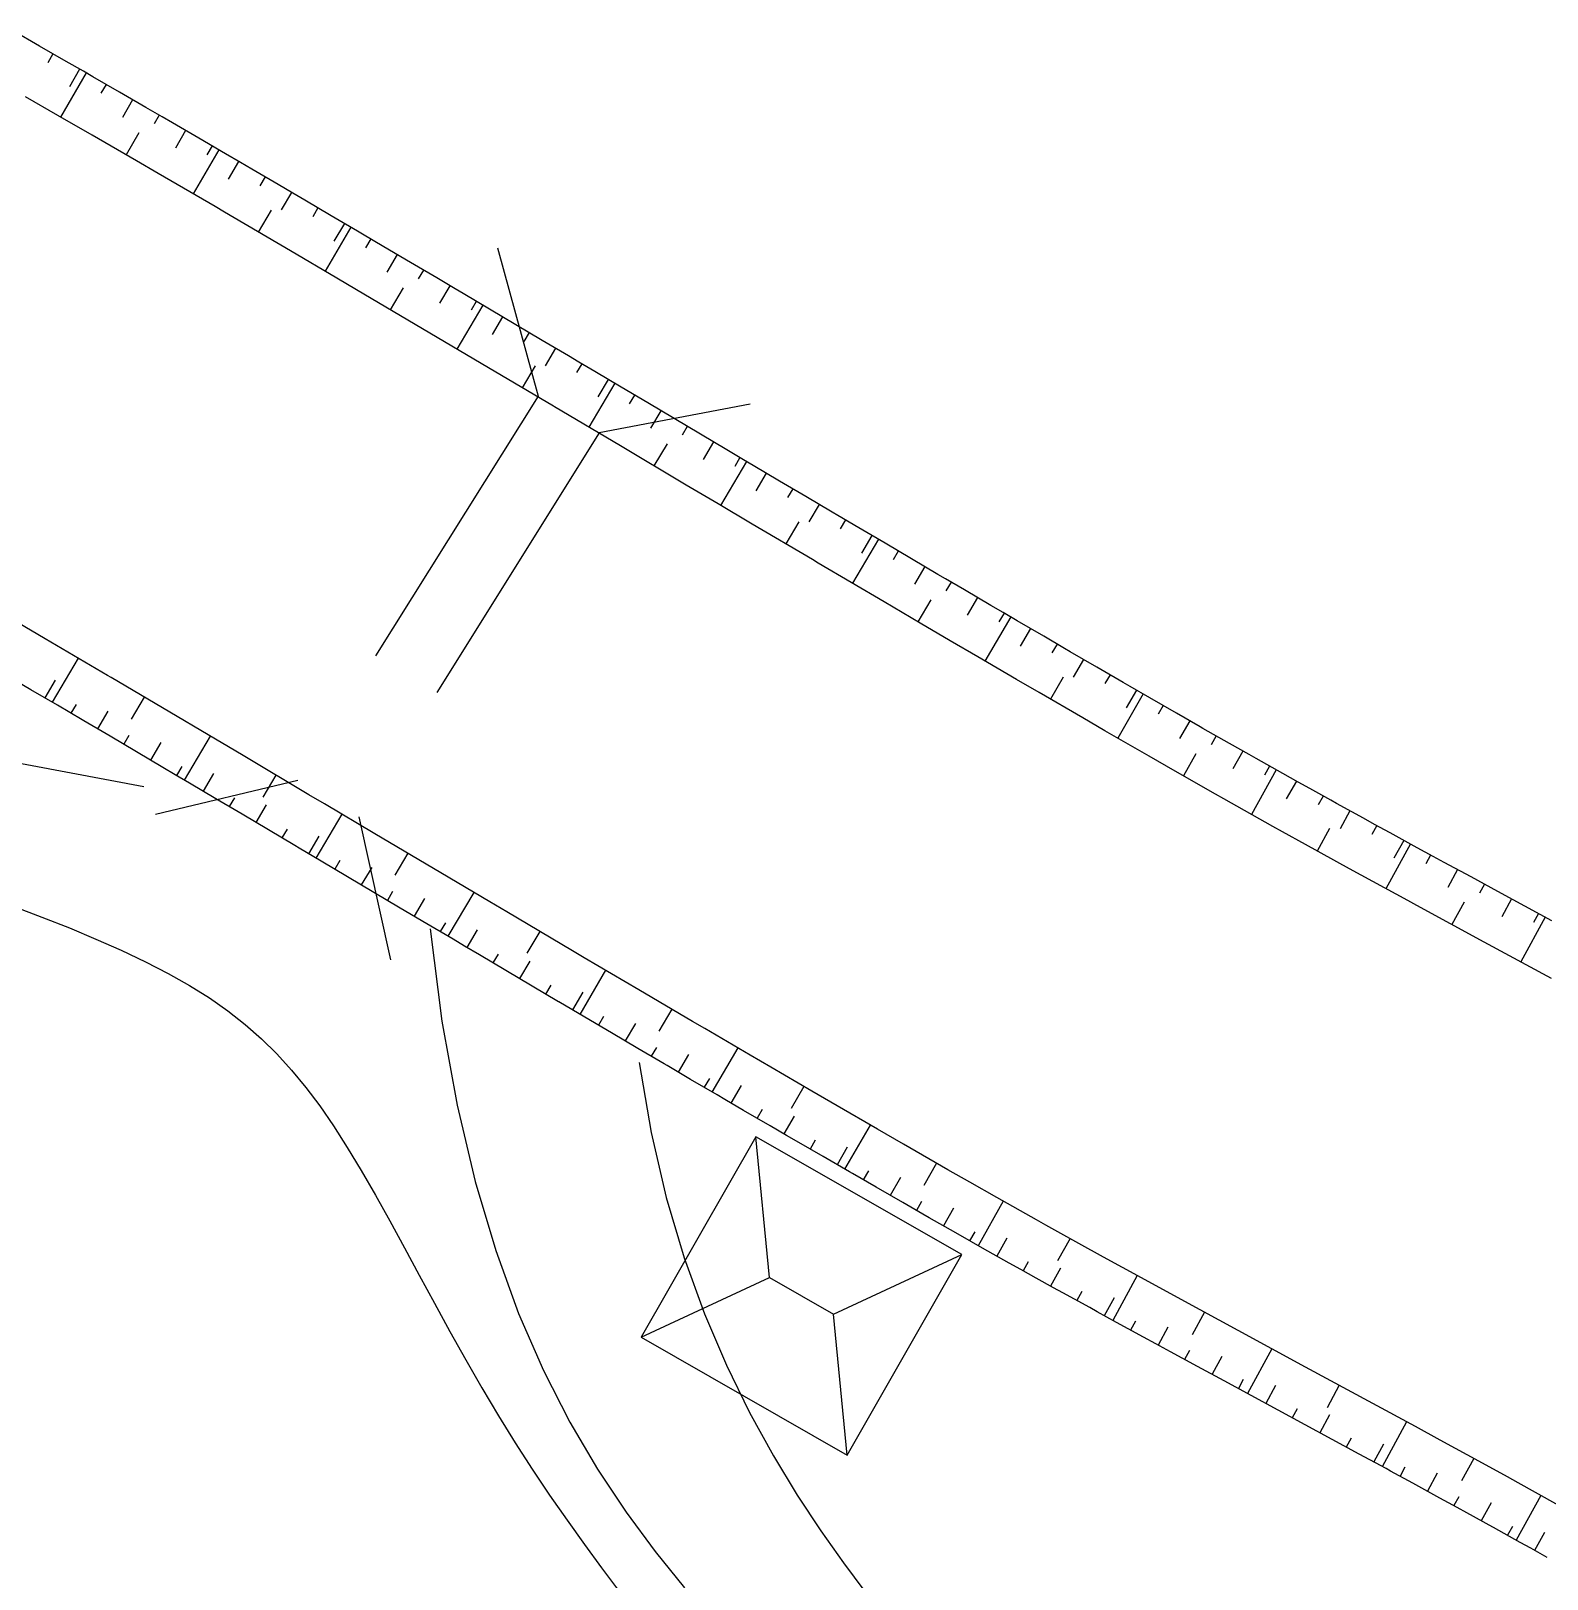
# Model space of a CAD drawing. Header units: millimetres. Extents: x 501029 to 503193, y 1805862 to 1807132.
# Drawn here: x 502051.44 to 502081.12, y 1806576.12 to 1806606.43 of the extents above; entities that cross this region are included whole.
import ezdxf

# ---------------------------------------------------------------- set-up
doc = ezdxf.new("R2010")
doc.units = ezdxf.units.MM
doc.header["$LTSCALE"] = 12
doc.header["$MEASUREMENT"] = 0
doc.linetypes.add('DASHED', pattern=[0.75, 0.5, -0.25])
for name, color, linetype in [('3', 7, 'CONTINUOUS'), ('DM0', 7, 'CONTINUOUS'), ('DM1', 4, 'CONTINUOUS'), ('KHUNG', 7, 'CONTINUOUS')]:
    doc.layers.add(name, color=color, linetype=linetype)

msp = doc.modelspace()

# ---------------------------------------------------------------- linework, layer by layer
at = {"layer": '3', "linetype": 'Continuous'}
for p, q in [((502051.6149999998, 1806606.134, 4.443), (502051.0949999998, 1806606.433, 4.45)), ((502052.136, 1806605.836, 4.435999999999999), (502051.6149999998, 1806606.134, 4.443)), ((502051.8749999998, 1806605.985, 4.44), (502051.7759999998, 1806605.812, 4.44)), ((502052.396, 1806605.687, 4.432999999999999), (502052.1969999999, 1806605.34, 4.432999999999999)), ((502052.5259999999, 1806605.614, 4.368999999999999), (502052.0249999999, 1806604.748, 4.368999999999999)), ((502053.1749999999, 1806605.236, 4.424), (502052.656, 1806605.537, 4.429999999999999)), ((502052.9149999997, 1806605.386, 4.427), (502052.815, 1806605.213, 4.427)), ((502053.6939999999, 1806604.936, 4.418), (502053.1749999999, 1806605.236, 4.424)), ((502053.4339999999, 1806605.086, 4.421), (502053.2339999999, 1806604.74, 4.421)), ((502053.9539999999, 1806604.785, 4.413999999999999), (502053.8539999998, 1806604.612, 4.413999999999999)), ((502053.5569999998, 1806604.439, 4.354), (502053.3059999999, 1806604.007, 4.354)), ((502054.7309999999, 1806604.332, 4.405999999999999), (502054.2129999998, 1806604.634, 4.411999999999999)), ((502054.4719999999, 1806604.483, 4.408999999999999), (502054.2709999999, 1806604.138, 4.408999999999999)), ((502055.1209999998, 1806604.108, 4.339999999999999), (502054.6169999999, 1806603.244, 4.339999999999999)), ((502055.2499999998, 1806604.03, 4.4), (502054.7309999999, 1806604.332, 4.405999999999999)), ((502054.9909999999, 1806604.181, 4.403), (502054.8899999999, 1806604.008, 4.403)), ((502055.5089999998, 1806603.879, 4.397999999999999), (502055.3069999998, 1806603.534, 4.397999999999999)), ((502056.285, 1806603.424, 4.389999999999999), (502055.7679999999, 1806603.728, 4.395)), ((502056.0269999998, 1806603.576, 4.392), (502055.9259999997, 1806603.403, 4.392)), ((502056.5439999998, 1806603.273, 4.387), (502056.342, 1806602.928, 4.387)), ((502056.1479999998, 1806602.927, 4.326999999999999), (502055.8949999998, 1806602.496, 4.326999999999999)), ((502057.3199999998, 1806602.816, 4.379999999999999), (502056.8029999998, 1806603.121, 4.384999999999999)), ((502057.0619999999, 1806602.969, 4.381999999999999), (502056.9599999999, 1806602.796, 4.381999999999999)), ((502057.7079999998, 1806602.59, 4.314), (502057.2019999998, 1806601.728, 4.314)), ((502057.8369999999, 1806602.512, 4.375), (502057.3199999998, 1806602.816, 4.379999999999999)), ((502057.5789999999, 1806602.664, 4.376999999999999), (502057.3759999999, 1806602.32, 4.376999999999999)), ((502058.096, 1806602.36, 4.373), (502057.994, 1806602.188, 4.373)), ((502058.8709999998, 1806601.902, 4.365999999999999), (502058.3539999998, 1806602.207, 4.37)), ((502058.6119999997, 1806602.055, 4.368), (502058.4089999998, 1806601.71, 4.368)), ((502059.3869999999, 1806601.597, 4.360999999999999), (502058.8709999998, 1806601.902, 4.365999999999999)), ((502059.129, 1806601.75, 4.363999999999999), (502059.0269999998, 1806601.578, 4.363999999999999)), ((502058.7329999997, 1806601.405, 4.302999999999999), (502058.4789999998, 1806600.975, 4.302999999999999)), ((502059.646, 1806601.445, 4.358999999999999), (502059.4419999998, 1806601.1, 4.358999999999999)), ((502059.1109999998, 1806600.600999999, 4.296999999999999), (502057.8199999999, 1806601.364, 4.309)), ((502060.42, 1806600.986, 4.352999999999999), (502059.9039999999, 1806601.292, 4.357)), ((502060.1619999998, 1806601.139, 4.355), (502060.0599999998, 1806600.967, 4.355)), ((502060.2909999997, 1806601.064, 4.291999999999999), (502059.7819999998, 1806600.204, 4.291999999999999)), ((502060.9359999998, 1806600.68, 4.349), (502060.42, 1806600.986, 4.352999999999999)), ((502060.6779999998, 1806600.833, 4.350999999999999), (502060.4739999999, 1806600.489, 4.350999999999999)), ((502061.4519999998, 1806600.374, 4.344999999999999), (502060.9359999998, 1806600.68, 4.349)), ((502061.1939999999, 1806600.527, 4.347), (502061.092, 1806600.355, 4.347)), ((502061.9679999999, 1806600.069, 4.341), (502061.4519999998, 1806600.374, 4.344999999999999)), ((502061.7099999999, 1806600.221, 4.342999999999999), (502061.5069999998, 1806599.877, 4.342999999999999)), ((502061.3139999998, 1806599.877, 4.282), (502061.0599999998, 1806599.447, 4.282)), ((502062.227, 1806599.916, 4.339), (502062.1249999997, 1806599.744, 4.339)), ((502063.0009999999, 1806599.457, 4.334), (502062.4849999999, 1806599.763, 4.336999999999999)), ((502062.7429999998, 1806599.61, 4.334999999999999), (502062.5389999999, 1806599.266, 4.334999999999999)), ((502062.8719999997, 1806599.535, 4.272999999999999), (502062.3619999998, 1806598.675, 4.272999999999999)), ((502063.5169999998, 1806599.151, 4.33), (502063.0009999999, 1806599.457, 4.334)), ((502063.2589999999, 1806599.304, 4.331999999999999), (502063.1569999999, 1806599.132, 4.331999999999999)), ((502062.9819999999, 1806598.306999999, 4.267999999999999), (502061.6919999998, 1806599.072, 4.277)), ((502064.0329999999, 1806598.843999999, 4.326), (502063.5169999998, 1806599.151, 4.33)), ((502063.7749999999, 1806598.998, 4.328), (502063.5709999997, 1806598.653, 4.328)), ((502064.5489999999, 1806598.538, 4.323), (502064.0329999999, 1806598.843999999, 4.326)), ((502064.2909999997, 1806598.691, 4.325), (502064.1889999998, 1806598.519, 4.325)), ((502063.8949999998, 1806598.347, 4.264), (502063.6399999999, 1806597.917, 4.264)), ((502065.065, 1806598.232, 4.318999999999999), (502064.5489999999, 1806598.538, 4.323)), ((502064.8069999998, 1806598.385, 4.320999999999999), (502064.6029999999, 1806598.040999999, 4.320999999999999)), ((502064.2729999998, 1806597.542, 4.259), (502062.9819999999, 1806598.306999999, 4.267999999999999)), ((502065.3229999998, 1806598.079, 4.318), (502065.2209999999, 1806597.907, 4.318)), ((502065.4529999998, 1806598.005, 4.254999999999999), (502064.9439999999, 1806597.144, 4.254999999999999)), ((502066.0979999998, 1806597.621, 4.312999999999999), (502065.5809999998, 1806597.927, 4.315999999999999)), ((502065.8389999999, 1806597.774, 4.314), (502065.636, 1806597.43, 4.314)), ((502066.6139999999, 1806597.316, 4.309), (502066.0979999998, 1806597.621, 4.312999999999999)), ((502066.3559999999, 1806597.468, 4.310999999999999), (502066.254, 1806597.295999999, 4.310999999999999)), ((502067.13, 1806597.01, 4.306), (502066.6139999999, 1806597.316, 4.309)), ((502066.8719999997, 1806597.163, 4.307999999999999), (502066.6689999998, 1806596.819, 4.307999999999999)), ((502067.3889999997, 1806596.858, 4.304), (502067.2869999998, 1806596.685, 4.304)), ((502066.4759999998, 1806596.819, 4.246999999999999), (502066.2219999998, 1806596.387999999, 4.246999999999999)), ((502068.1639999999, 1806596.401, 4.299999999999999), (502067.6469999999, 1806596.706, 4.302999999999999)), ((502067.9059999999, 1806596.553, 4.301), (502067.7029999998, 1806596.209, 4.301)), ((502068.0359999999, 1806596.478999999, 4.238), (502067.5279999999, 1806595.618, 4.238)), ((502068.6809999999, 1806596.097, 4.296), (502068.1639999999, 1806596.401, 4.299999999999999)), ((502068.423, 1806596.249, 4.298), (502068.3209999997, 1806596.077, 4.298)), ((502068.1469999999, 1806595.253, 4.235), (502066.8549999998, 1806596.014, 4.243)), ((502069.1979999998, 1806595.792, 4.293), (502068.6809999999, 1806596.097, 4.296)), ((502068.94, 1806595.944, 4.294999999999999), (502068.7369999997, 1806595.6, 4.294999999999999)), ((502069.4569999999, 1806595.64, 4.291999999999999), (502069.3559999999, 1806595.468, 4.291999999999999)), ((502070.2329999998, 1806595.185, 4.286999999999999), (502069.7159999998, 1806595.489, 4.29)), ((502069.9749999998, 1806595.337, 4.288999999999999), (502069.7719999999, 1806594.992, 4.288999999999999)), ((502069.0609999998, 1806595.295, 4.230999999999999), (502068.8069999998, 1806594.865, 4.230999999999999)), ((502070.4919999999, 1806595.034, 4.285), (502070.3919999998, 1806594.860999999, 4.285)), ((502070.6229999999, 1806594.96, 4.222999999999999), (502070.119, 1806594.096, 4.222999999999999)), ((502071.2699999998, 1806594.58, 4.280999999999999), (502070.751, 1806594.881999999, 4.283999999999999)), ((502071.0109999999, 1806594.731, 4.282), (502070.8089999999, 1806594.386, 4.282)), ((502071.5289999999, 1806594.429, 4.278999999999999), (502071.4279999999, 1806594.256, 4.278999999999999)), ((502052.3669999999, 1806594.151, 3.761), (502051.8599999999, 1806593.289, 3.761)), ((502072.3069999998, 1806593.977, 4.275), (502071.7879999999, 1806594.278, 4.278)), ((502072.048, 1806594.128, 4.275999999999999), (502071.8469999998, 1806593.782, 4.275999999999999)), ((502072.8259999999, 1806593.676, 4.270999999999999), (502072.3069999998, 1806593.977, 4.275)), ((502072.5669999998, 1806593.827, 4.272999999999999), (502072.4659999999, 1806593.654, 4.272999999999999)), ((502051.9619999998, 1806593.231, 3.697), (502051.4449999999, 1806593.535, 3.701)), ((502051.9179999999, 1806593.722, 3.699), (502051.7149999998, 1806593.377, 3.699)), ((502054.305, 1806593.008, 3.744), (502053.0139999998, 1806593.771, 3.754999999999999)), ((502071.6509999998, 1806593.782, 4.214999999999999), (502071.3999999999, 1806593.35, 4.214999999999999)), ((502073.0859999999, 1806593.526, 4.27), (502072.886, 1806593.179, 4.27)), ((502052.3279999998, 1806593.248, 3.693999999999999), (502052.2259999999, 1806593.076, 3.693999999999999)), ((502053.6599999999, 1806593.389, 3.749), (502053.4049999998, 1806592.958999999, 3.749)), ((502073.2169999999, 1806593.452999999, 4.206999999999999), (502072.717, 1806592.587, 4.206999999999999)), ((502073.8659999999, 1806593.077, 4.264999999999999), (502073.3459999999, 1806593.376, 4.267999999999999)), ((502073.6059999999, 1806593.226, 4.267), (502073.5059999998, 1806593.053, 4.267)), ((502052.9959999998, 1806592.622, 3.687), (502052.4789999998, 1806592.927, 3.692)), ((502052.9519999998, 1806593.113, 3.689), (502052.7479999999, 1806592.768, 3.689)), ((502074.126, 1806592.927, 4.262999999999999), (502073.9259999998, 1806592.58, 4.262999999999999)), ((502053.5129999998, 1806592.317, 3.683), (502052.9959999998, 1806592.622, 3.687)), ((502053.3609999998, 1806592.639, 3.685), (502053.2599999998, 1806592.466, 3.685)), ((502054.9509999999, 1806592.626, 3.737999999999999), (502054.4409999999, 1806591.766, 3.737999999999999)), ((502074.9069999999, 1806592.481, 4.258), (502074.3859999999, 1806592.777, 4.262)), ((502074.6469999998, 1806592.629, 4.259999999999999), (502074.548, 1806592.455, 4.259999999999999)), ((502054.0289999999, 1806592.012, 3.677999999999999), (502053.5129999998, 1806592.317, 3.683)), ((502053.9849999998, 1806592.503, 3.68), (502053.7819999999, 1806592.158, 3.68)), ((502074.2489999999, 1806592.282, 4.198999999999999), (502074.0019999998, 1806591.848, 4.198999999999999)), ((502075.1679999999, 1806592.332, 4.256999999999999), (502074.9699999997, 1806591.985, 4.256999999999999)), ((502054.3949999998, 1806592.028, 3.676), (502054.2929999998, 1806591.856, 3.676)), ((502056.8869999999, 1806591.479, 3.722999999999999), (502055.5959999999, 1806592.244, 3.733)), ((502075.9519999998, 1806591.891, 4.251999999999999), (502075.4289999998, 1806592.184999999, 4.254999999999999)), ((502075.6909999999, 1806592.038, 4.253), (502075.5929999999, 1806591.863, 4.253)), ((502055.0619999999, 1806591.401, 3.669999999999999), (502054.5459999999, 1806591.706, 3.673999999999999)), ((502055.0179999999, 1806591.892, 3.672), (502054.8139999998, 1806591.547, 3.672)), ((502056.241, 1806591.862, 3.728), (502055.9859999998, 1806591.432, 3.728)), ((502075.822, 1806591.966, 4.190999999999999), (502075.3329999998, 1806591.094, 4.190999999999999)), ((502076.2139999999, 1806591.744, 4.25), (502076.0179999999, 1806591.395, 4.25)), ((502055.5779999998, 1806591.094999999, 3.665999999999999), (502055.0619999999, 1806591.401, 3.669999999999999)), ((502055.4269999999, 1806591.417, 3.668), (502055.3249999999, 1806591.245, 3.668)), ((502076.7379999999, 1806591.452, 4.246999999999999), (502076.6409999999, 1806591.278, 4.246999999999999)), ((502056.0939999999, 1806590.789, 3.661999999999999), (502055.5779999998, 1806591.094999999, 3.665999999999999)), ((502056.0499999998, 1806591.28, 3.664), (502055.846, 1806590.936, 3.664)), ((502057.5319999998, 1806591.097, 3.717999999999999), (502057.0219999999, 1806590.236999999, 3.717999999999999)), ((502077.5259999998, 1806591.017, 4.241999999999999), (502077.0009999999, 1806591.307, 4.245)), ((502077.2629999998, 1806591.162, 4.243999999999999), (502077.0699999999, 1806590.812, 4.243999999999999)), ((502056.6099999999, 1806590.483, 3.657999999999999), (502056.0939999999, 1806590.789, 3.661999999999999)), ((502056.4589999998, 1806590.805, 3.66), (502056.3569999999, 1806590.633, 3.66)), ((502076.8649999998, 1806590.814, 4.182999999999999), (502076.6239999998, 1806590.376, 4.182999999999999)), ((502077.7889999998, 1806590.873, 4.240999999999999), (502077.6929999997, 1806590.697, 4.240999999999999)), ((502057.0819999999, 1806590.668, 3.656), (502056.8779999997, 1806590.324, 3.656)), ((502059.467, 1806589.949, 3.705), (502058.1769999999, 1806590.714, 3.713999999999999)), ((502078.4479999999, 1806590.515, 4.174999999999999), (502077.9679999999, 1806589.638, 4.174999999999999)), ((502078.5789999999, 1806590.441, 4.235999999999999), (502078.0519999999, 1806590.729, 4.238999999999999)), ((502078.3149999999, 1806590.585, 4.237), (502078.1239999998, 1806590.234, 4.237)), ((502057.6429999999, 1806589.871, 3.651), (502057.1269999998, 1806590.177, 3.653999999999999)), ((502057.4919999998, 1806590.193, 3.652), (502057.3899999999, 1806590.021, 3.652)), ((502058.822, 1806590.332, 3.709), (502058.5669999999, 1806589.901999999, 3.709)), ((502078.8419999999, 1806590.296999999, 4.233999999999999), (502078.7459999998, 1806590.122, 4.233999999999999)), ((502058.1589999998, 1806589.565, 3.647), (502057.6429999999, 1806589.871, 3.651)), ((502058.1149999998, 1806590.056, 3.649), (502057.9109999999, 1806589.712, 3.649)), ((502079.6329999999, 1806589.868, 4.23), (502079.1059999999, 1806590.154, 4.232999999999999)), ((502079.369, 1806590.011, 4.230999999999999), (502079.1789999997, 1806589.659, 4.230999999999999)), ((502080.1609999999, 1806589.582, 4.227), (502079.6329999999, 1806589.868, 4.23)), ((502058.6749999998, 1806589.259, 3.643), (502058.1589999998, 1806589.565, 3.647)), ((502058.5239999998, 1806589.581, 3.645), (502058.4219999998, 1806589.409, 3.645)), ((502060.1119999998, 1806589.566999999, 3.701), (502059.602, 1806588.707, 3.701)), ((502079.8969999999, 1806589.725, 4.229), (502079.8009999998, 1806589.549, 4.229)), ((502080.6879999998, 1806589.296, 4.224), (502080.1609999999, 1806589.582, 4.227)), ((502059.1909999999, 1806588.953, 3.64), (502058.6749999998, 1806589.259, 3.643)), ((502059.1469999999, 1806589.444, 3.641999999999999), (502058.9429999997, 1806589.1, 3.641999999999999)), ((502079.8889999998, 1806588.594, 4.163999999999999), (502078.5699999998, 1806589.309, 4.171)), ((502079.4979999999, 1806589.375, 4.166999999999999), (502079.2589999999, 1806588.935999999, 4.166999999999999)), ((502080.4239999999, 1806589.439, 4.225999999999999), (502080.2339999999, 1806589.088, 4.225999999999999)), ((502081.2149999999, 1806589.01, 4.221), (502080.6879999998, 1806589.296, 4.224)), ((502059.7069999999, 1806588.647, 3.636), (502059.1909999999, 1806588.953, 3.64)), ((502059.5559999999, 1806588.969, 3.637999999999999), (502059.4539999999, 1806588.797, 3.637999999999999)), ((502062.0479999999, 1806588.421, 3.688), (502060.7569999998, 1806589.185, 3.696)), ((502081.0839999998, 1806589.084, 4.16), (502080.6079999998, 1806588.205, 4.16)), ((502080.9519999998, 1806589.153, 4.222999999999999), (502080.8559999999, 1806588.978, 4.222999999999999)), ((502060.1789999997, 1806588.832, 3.633999999999999), (502059.9749999998, 1806588.488, 3.633999999999999)), ((502061.4029999999, 1806588.803, 3.692), (502061.1479999998, 1806588.373, 3.692)), ((502060.7399999998, 1806588.036, 3.629999999999999), (502060.2229999997, 1806588.341, 3.633)), ((502060.5879999997, 1806588.358, 3.631), (502060.4869999997, 1806588.185, 3.631)), ((502081.2079999998, 1806587.879, 4.157), (502079.8889999998, 1806588.594, 4.163999999999999)), ((502061.2559999999, 1806587.73, 3.625999999999999), (502060.7399999998, 1806588.036, 3.629999999999999)), ((502061.2119999999, 1806588.221, 3.628), (502061.0079999999, 1806587.877, 3.628)), ((502062.6939999999, 1806588.04, 3.684), (502062.1869999999, 1806587.178, 3.684)), ((502061.6209999999, 1806587.747, 3.625), (502061.5189999999, 1806587.575, 3.625)), ((502061.7719999999, 1806587.425, 3.623), (502061.2559999999, 1806587.73, 3.625999999999999)), ((502062.2449999999, 1806587.611, 3.620999999999999), (502062.042, 1806587.266, 3.620999999999999)), ((502062.6549999998, 1806587.137, 3.617999999999999), (502062.5529999999, 1806586.965, 3.617999999999999)), ((502063.9869999997, 1806587.279, 3.676), (502063.7329999998, 1806586.848, 3.676)), ((502062.8059999999, 1806586.816, 3.616999999999999), (502062.2889999999, 1806587.12, 3.62)), ((502063.2789999999, 1806587.002, 3.615), (502063.0759999999, 1806586.657, 3.615)), ((502063.3229999998, 1806586.512, 3.612999999999999), (502062.8059999999, 1806586.816, 3.616999999999999)), ((502063.6889999998, 1806586.528, 3.612), (502063.5869999998, 1806586.356, 3.612)), ((502065.281, 1806586.52, 3.668), (502064.7749999999, 1806585.657, 3.668)), ((502063.8399999999, 1806586.207, 3.609999999999999), (502063.3229999998, 1806586.512, 3.612999999999999)), ((502064.3129999998, 1806586.394, 3.608), (502064.1109999998, 1806586.048, 3.608)), ((502064.7239999999, 1806585.921, 3.604999999999999), (502064.6229999999, 1806585.749, 3.604999999999999)), ((502064.876, 1806585.6, 3.604), (502064.3579999997, 1806585.904, 3.607)), ((502065.3489999999, 1806585.787, 3.601999999999999), (502065.1469999999, 1806585.442, 3.601999999999999)), ((502066.5759999999, 1806585.763, 3.66), (502066.3239999998, 1806585.332, 3.66)), ((502065.7599999998, 1806585.316, 3.599), (502065.6589999997, 1806585.143, 3.599)), ((502065.9119999997, 1806584.996, 3.597999999999999), (502065.3939999998, 1806585.298, 3.600999999999999)), ((502066.3849999998, 1806585.183, 3.596), (502066.1839999998, 1806584.837, 3.596)), ((502067.873, 1806585.011, 3.652), (502067.3719999997, 1806584.145, 3.652)), ((502066.7969999998, 1806584.712, 3.592999999999999), (502066.6969999999, 1806584.539, 3.592999999999999)), ((502066.95, 1806584.393, 3.591), (502066.4309999999, 1806584.694, 3.593999999999999)), ((502067.423, 1806584.58, 3.588999999999999), (502067.2229999998, 1806584.234, 3.588999999999999)), ((502067.4689999998, 1806584.092, 3.588), (502066.95, 1806584.393, 3.591)), ((502067.8359999999, 1806584.111, 3.585999999999999), (502067.7359999998, 1806583.938, 3.585999999999999)), ((502069.173, 1806584.261, 3.644), (502068.923, 1806583.827999999, 3.644)), ((502068.5079999999, 1806583.493, 3.580999999999999), (502067.9889999999, 1806583.791999999, 3.584999999999999)), ((502068.4629999998, 1806583.981, 3.583), (502068.2629999998, 1806583.634, 3.583)), ((502068.8749999997, 1806583.512, 3.58), (502068.7759999998, 1806583.339, 3.58)), ((502070.4759999998, 1806583.519, 3.636), (502069.9869999997, 1806582.647, 3.636)), ((502069.5499999998, 1806582.897, 3.575), (502069.0289999999, 1806583.194, 3.578)), ((502069.5039999999, 1806583.383999999, 3.576), (502069.3059999999, 1806583.036, 3.576)), ((502069.9179999998, 1806582.918, 3.572999999999999), (502069.819, 1806582.744, 3.572999999999999)), ((502070.5949999998, 1806582.308, 3.568), (502070.0719999999, 1806582.601, 3.572)), ((502070.548, 1806582.793, 3.57), (502070.352, 1806582.444, 3.57)), ((502071.7849999999, 1806582.787, 3.628), (502071.5419999999, 1806582.35, 3.628)), ((502070.9639999999, 1806582.33, 3.567), (502070.8669999999, 1806582.155, 3.567)), ((502071.5959999999, 1806582.208, 3.563), (502071.4009999998, 1806581.858, 3.563)), ((502073.099, 1806582.063, 3.62), (502072.619, 1806581.185, 3.62)), ((502072.1699999999, 1806581.435, 3.558), (502071.6439999999, 1806581.724, 3.562)), ((502072.0139999998, 1806581.749, 3.56), (502071.9169999999, 1806581.574, 3.56)), ((502072.6469999999, 1806581.629, 3.556999999999999), (502072.4549999998, 1806581.278, 3.556999999999999)), ((502073.2219999999, 1806580.858, 3.552), (502072.6959999998, 1806581.146, 3.555)), ((502073.0659999999, 1806581.172, 3.554), (502072.9699999997, 1806580.996, 3.554)), ((502074.4159999997, 1806581.345, 3.612), (502074.1779999998, 1806580.905, 3.612)), ((502073.7, 1806581.053, 3.55), (502073.5089999998, 1806580.702, 3.55)), ((502076.3939999999, 1806580.272999999, 3.600999999999999), (502075.075, 1806580.987, 3.608999999999999)), ((502074.2769999998, 1806580.285, 3.546), (502073.7489999998, 1806580.571, 3.548999999999999)), ((502074.1199999999, 1806580.598, 3.548), (502074.0249999999, 1806580.422, 3.548)), ((502074.7549999999, 1806580.481, 3.544999999999999), (502074.5639999998, 1806580.13, 3.544999999999999)), ((502075.7349999999, 1806580.63, 3.604999999999999), (502075.2579999999, 1806579.751, 3.604999999999999)), ((502074.8039999998, 1806579.999, 3.543), (502074.2769999998, 1806580.285, 3.546)), ((502077.7129999998, 1806579.558, 3.593999999999999), (502076.3939999999, 1806580.272999999, 3.600999999999999)), ((502075.3309999998, 1806579.713, 3.540999999999999), (502074.8039999998, 1806579.999, 3.543)), ((502075.1749999998, 1806580.026, 3.542), (502075.0799999999, 1806579.85, 3.542)), ((502075.8089999999, 1806579.909, 3.539), (502075.619, 1806579.558, 3.539)), ((502077.0529999999, 1806579.915, 3.597999999999999), (502076.815, 1806579.476, 3.597999999999999)), ((502075.8589999999, 1806579.427, 3.538), (502075.3309999998, 1806579.713, 3.540999999999999)), ((502076.3859999999, 1806579.141, 3.535), (502075.8589999999, 1806579.427, 3.538)), ((502076.2299999997, 1806579.454, 3.536), (502076.1339999999, 1806579.278, 3.536)), ((502076.8639999999, 1806579.337, 3.532999999999999), (502076.6739999999, 1806578.986, 3.532999999999999)), ((502076.9139999998, 1806578.855, 3.532), (502076.3859999999, 1806579.141, 3.535)), ((502078.3719999998, 1806579.2, 3.591), (502077.8949999998, 1806578.321, 3.591)), ((502077.4409999999, 1806578.569, 3.528999999999999), (502076.9139999998, 1806578.855, 3.532)), ((502077.285, 1806578.881999999, 3.53), (502077.1889999998, 1806578.706, 3.53)), ((502077.9189999998, 1806578.765, 3.527), (502077.7289999998, 1806578.414, 3.527)), ((502077.9689999998, 1806578.283, 3.526), (502077.4409999999, 1806578.569, 3.528999999999999)), ((502079.6879999998, 1806578.481, 3.584), (502079.4489999998, 1806578.042, 3.584)), ((502078.339, 1806578.309, 3.524999999999999), (502078.2429999997, 1806578.134, 3.524999999999999)), ((502078.9729999997, 1806578.191, 3.522), (502078.7809999999, 1806577.84, 3.522)), ((502079.0219999999, 1806577.708, 3.520999999999999), (502078.4949999999, 1806577.995999999, 3.524)), ((502079.3919999998, 1806577.733, 3.52), (502079.2959999998, 1806577.558, 3.52)), ((502081.0009999999, 1806577.756, 3.579), (502080.5159999998, 1806576.882, 3.579)), ((502080.0249999999, 1806577.613, 3.518), (502079.8309999998, 1806577.263, 3.518)), ((502080.5969999998, 1806576.838, 3.514), (502080.0729999999, 1806577.13, 3.516999999999999)), ((502080.4419999998, 1806577.153, 3.516), (502080.3449999998, 1806576.978, 3.516)), ((502081.0739999998, 1806577.031, 3.512999999999999), (502080.8779999998, 1806576.682, 3.512999999999999))]:
    msp.add_line(p, q, dxfattribs=at)
at = {"layer": '3', "linetype": 'Continuous', "extrusion": (0.4804226810794862, 0.8298210206686524, 0.2838857537123596), "elevation": 1740357.991311467}
msp.add_lwpolyline([(470685.3106688005, -515257.0583061202), (470685.5252489706, -515257.0562203063), (470685.9105003138, -515257.0520486788)], dxfattribs=at)
at = {"layer": '3', "linetype": 'Continuous', "extrusion": (0.0974262180611241, 0.1479435176170837, 0.984185372594711), "elevation": 316192.7916943528}
msp.add_lwpolyline([(574315.6336956162, -1756718.518692458), (574316.4066564369, -1756718.473530861), (574317.1305255066, -1756718.428369264)], dxfattribs=at)
at = {"layer": '3', "linetype": 'Continuous', "extrusion": (0.2193319727326545, 0.3589068648972916, 0.9072372060639926), "elevation": 758523.3489844437}
msp.add_lwpolyline([(513660.2630659098, -1636054.461071904), (513660.4983346731, -1636054.456317012), (513660.863397084, -1636054.44680723)], dxfattribs=at)
at = {"layer": '3', "linetype": 'Continuous', "extrusion": (-0.0185452880985937, -0.051926806522943, 0.9984786823230976), "elevation": -103117.5522123334}
msp.add_lwpolyline([(-134821.3255322861, 1867368.428925826), (-134821.8123455873, 1867368.519605536), (-134822.8008382583, 1867368.700964957)], dxfattribs=at)
at = {"layer": '3', "linetype": 'Continuous', "extrusion": (0.3617988099001892, 0.6088809299324637, 0.7059501641896438), "elevation": 1281652.839940997}
msp.add_lwpolyline([(491252.0181344854, -1277464.080424522), (491252.2740212301, -1277464.077600709), (491252.6177203117, -1277464.07336499)], dxfattribs=at)
at = {"layer": '3', "linetype": 'Continuous', "extrusion": (0.010810183518895, -1.4045436e-09, 0.9999415682590097), "elevation": 5431.639414711742}
msp.add_lwpolyline([(502025.8501981373, 1806602.884007629), (502025.6651873269, 1806602.993007629), (502024.5551224639, 1806603.64000763)], dxfattribs=at)
at = {"layer": '3', "linetype": 'Continuous', "extrusion": (-0.3491573526266682, -0.608666203810617, 0.71247076813404), "elevation": -1274911.963470851}
msp.add_lwpolyline([(-463450.0843756046, 1294484.211937669), (-463450.3541549147, 1294484.214787882), (-463450.6844649535, 1294484.2190632)], dxfattribs=at)
at = {"layer": '3', "linetype": 'Continuous', "extrusion": (0.2336754451145346, 0.3842662860091593, 0.8931602363446614), "elevation": 811538.430634772}
msp.add_lwpolyline([(509707.567552456, -1611668.565666995), (509708.0964162341, -1611668.556772944), (509709.0675354765, -1611668.538984844)], dxfattribs=at)
at = {"layer": '3', "linetype": 'Continuous', "extrusion": (0.0394134417531115, 0.0504492064431988, 0.9979486250195575), "elevation": 110933.8564292159}
msp.add_lwpolyline([(716589.6483198368, -1729181.043325467), (716590.1325854403, -1729180.980844872), (716590.2434998715, -1729180.965224723)], dxfattribs=at)
at = {"layer": '3', "linetype": 'Continuous', "extrusion": (0.4366041755268724, 0.7336138156879431, 0.5207567218426249), "elevation": 1544550.504579714}
msp.add_lwpolyline([(492503.9510610878, -942164.6034744377), (492504.3979958158, -942164.599960343), (492505.4513665297, -942164.589418059)], dxfattribs=at)
at = {"layer": '3', "linetype": 'Continuous', "extrusion": (-0.2295284656453297, -0.400702236985545, 0.8869917703864455), "elevation": -839142.3538493928}
msp.add_lwpolyline([(-462314.2573040799, 1611824.436143409), (-462314.4370325156, 1611824.438308917), (-462314.8575165166, 1611824.444805441)], dxfattribs=at)
at = {"layer": '3', "linetype": 'Continuous', "extrusion": (0.2853803842493285, 0.4713100399846353, 0.834520750188626), "elevation": 994750.4094422951}
msp.add_lwpolyline([(506268.4907911694, -1506662.356491867), (506269.8280929976, -1506662.340157235), (506269.9908403661, -1506662.338342276)], dxfattribs=at)
at = {"layer": '3', "linetype": 'Continuous', "extrusion": (-0.3227311791965194, -0.5552874697252382, 0.7664857545581438), "elevation": -1165210.104768153}
msp.add_lwpolyline([(-473727.8441142477, 1390588.646578095), (-473728.212152701, 1390588.649692094), (-473728.4448656205, 1390588.652806094)], dxfattribs=at)
at = {"layer": '3', "linetype": 'Continuous', "extrusion": (0.1740269538714076, 0.2811204609491668, 0.943761572518169), "elevation": 595248.2672535066}
msp.add_lwpolyline([(524026.20870367, -1699100.40388048), (524026.233401848, -1699100.40388048), (524027.7082069892, -1699100.373634894)], dxfattribs=at)
at = {"layer": '3', "linetype": 'Continuous', "extrusion": (-0.3303496777600232, -0.5663137285155325, 0.7550879758668421), "elevation": -1188955.151905842}
msp.add_lwpolyline([(-476618.7011243335, 1369337.861150158), (-476618.919444451, 1369337.86267542), (-476619.3005149093, 1369337.865725944)], dxfattribs=at)
at = {"layer": '3', "linetype": 'Continuous', "extrusion": (-0.0714792469994729, -0.1310452865578606, 0.988796162067469), "elevation": -272629.0574826396}
msp.add_lwpolyline([(-424331.5790578256, 1805956.216490029), (-424332.3532819119, 1805956.24328674), (-424333.0773861422, 1805956.270083452)], dxfattribs=at)
at = {"layer": '3', "linetype": 'Continuous', "extrusion": (-0.4972347919772088, -0.8474610351923811, 0.1859229826515266), "elevation": -1780665.016629843}
msp.add_lwpolyline([(-481210.1960340838, 336945.7316782074), (-481210.6716188364, 336945.7337136973), (-481210.7957879316, 336945.7347314422)], dxfattribs=at)
at = {"layer": '3', "linetype": 'Continuous', "extrusion": (-0.4526690650606676, -0.77021303712353, 0.4492912140049582), "elevation": -1618732.030306381}
msp.add_lwpolyline([(-482537.2226951035, 814079.067094934), (-482537.3549259619, 814079.067094934), (-482538.7236760538, 814079.0760496357)], dxfattribs=at)
at = {"layer": '3', "linetype": 'Continuous', "extrusion": (-0.1766579309236338, -0.3112544487300254, 0.9337626270030025), "elevation": -651001.4743731531}
msp.add_lwpolyline([(-455102.5468172867, 1698511.116496525), (-455102.9752198672, 1698511.122084792), (-455103.1468770629, 1698511.124878925)], dxfattribs=at)
at = {"layer": '3', "linetype": 'Continuous', "extrusion": (0.3284870519462193, 0.5477501218661011, 0.7694582904221341), "elevation": 1154482.762890729}
msp.add_lwpolyline([(498583.817337874, -1390835.524943747), (498583.9823197341, -1390835.523541068), (498585.1713221364, -1390835.507721182), (498585.3169249197, -1390835.504752816)], dxfattribs=at)
at = {"layer": '3', "linetype": 'Continuous', "extrusion": (-0.487834819859391, -0.8327180420740363, 0.2619119144619791), "elevation": -1749309.676750336}
msp.add_lwpolyline([(-479993.1221947833, 474741.6583901563), (-479993.8053026353, 474741.6614986684), (-479994.622009534, 474741.666679522)], dxfattribs=at)
at = {"layer": '3', "linetype": 'Continuous', "extrusion": (-0.380615210870539, -0.6571305362233271, 0.6506239463905534), "elevation": -1378261.641037787}
msp.add_lwpolyline([(-471018.4788115692, 1180845.691933756), (-471018.8010693295, 1180845.694567415), (-471019.0789168883, 1180845.695884245)], dxfattribs=at)
at = {"layer": '3', "linetype": 'Continuous', "extrusion": (0.5065681767850366, 0.8611659044891034, 0.042213353505125), "elevation": 1810101.197310148}
msp.add_lwpolyline([(483242.7281955872, -76474.8549461398), (483242.8070879188, -76474.85494613979), (483244.2280118233, -76474.84293543347)], dxfattribs=at)
at = {"layer": '3', "linetype": 'Continuous', "extrusion": (0.194894129264814, 0.3240501601219048, 0.9257471426383544), "elevation": 683281.5342044455}
msp.add_lwpolyline([(500864.3433235601, -1672757.3667843), (500865.2193259377, -1672757.353561794), (500865.8427159115, -1672757.345628291)], dxfattribs=at)
at = {"layer": '3', "linetype": 'Continuous', "extrusion": (-0.4666233596892626, -0.8040279447752229, 0.3685128277452989), "elevation": -1686829.132406896}
msp.add_lwpolyline([(-472578.1343215516, 668682.5484867393), (-472578.2638167253, 668682.5484867394), (-472578.7339269102, 668682.5517138555)], dxfattribs=at)
at = {"layer": '3', "linetype": 'Continuous', "extrusion": (-0.4122965027829926, -0.7105535505852214, 0.5701975495770296), "elevation": -1490673.395448073}
msp.add_lwpolyline([(-472445.7260641698, 1034661.161043118), (-472446.1496704633, 1034661.165912215), (-472446.3258082453, 1034661.167129489)], dxfattribs=at)
at = {"layer": '3', "linetype": 'Continuous', "extrusion": (-0.1807794851193566, -0.3208339199059063, 0.929722740174613), "elevation": -670376.7167857256}
msp.add_lwpolyline([(-449446.2875966861, 1692467.90921315), (-449447.2715060595, 1692467.922790506), (-449447.7877023747, 1692467.93093692)], dxfattribs=at)
at = {"layer": '3', "linetype": 'Continuous', "extrusion": (0.4962116600553756, 0.8588278713179773, 0.1272347274627492), "elevation": 1800687.934973274}
msp.add_lwpolyline([(469070.4216714385, -230983.0542347227), (469070.8660911183, -230983.0512101412), (469071.022004556, -230983.0512101412)], dxfattribs=at)
at = {"layer": '3', "linetype": 'Continuous', "extrusion": (0.216665160767725, 0.3535063126743699, 0.9099942280085445), "elevation": 747422.6449024274}
msp.add_lwpolyline([(516006.350542369, -1640405.90454226), (516006.386901687, -1640405.90454226), (516006.9501960822, -1640405.892483056)], dxfattribs=at)
at = {"layer": '3', "linetype": 'Continuous', "extrusion": (0.0992506649212307, 0.1535576386289803, 0.9831425924713999), "elevation": 327249.060755791}
msp.add_lwpolyline([(559017.3850634004, -1759614.438733991), (559018.3478226006, -1759614.400449239), (559018.8840225602, -1759614.378572238)], dxfattribs=at)
at = {"layer": '3', "linetype": 'Continuous', "extrusion": (0.3440164389733317, 0.5880280984926003, 0.7320352758571714), "elevation": 1235051.551700855}
msp.add_lwpolyline([(478908.1677626342, -1327082.423041831), (478909.1649880019, -1327082.414234709), (478909.6677050016, -1327082.411299002)], dxfattribs=at)
at = {"layer": '3', "linetype": 'Continuous', "extrusion": (0.4997224525982996, 0.8661855865618344, 1.2927855575e-06), "elevation": 1815742.467788335}
msp.add_lwpolyline([(467905.3768341211, 1.914634361432175), (467905.4368674453, 1.914634361432174), (467905.9771673619, 1.917634361432171)], dxfattribs=at)
at = {"layer": '3', "linetype": 'Continuous', "extrusion": (0.1393160643088695, 0.2359384945820436, 0.9617297234669655), "elevation": 496195.9053670245}
msp.add_lwpolyline([(486235.2053469471, -1741614.196056327), (486235.3646977555, -1741614.192406688), (486235.8053378813, -1741614.18510741)], dxfattribs=at)
at = {"layer": '3', "linetype": 'Continuous', "extrusion": (0.4892514862077496, 0.8228320462339485, 0.2891027618926552), "elevation": 1732153.545108663}
msp.add_lwpolyline([(491770.6646758825, -523104.2619712465), (491770.9865836879, -523104.2598820329), (491771.2654450068, -523104.2577928192)], dxfattribs=at)
at = {"layer": '3', "linetype": 'Continuous', "extrusion": (0.0476059812997266, 0.072500852454003, 0.9962315478531751), "elevation": 154885.3576971539}
msp.add_lwpolyline([(571909.4892269224, -1778983.36241151), (571910.4001905478, -1778983.304763668), (571910.9864862254, -1778983.270174963)], dxfattribs=at)
at = {"layer": '3', "linetype": 'Continuous', "extrusion": (-0.2798519562644854, -0.5088217360949481, 0.8141150554143214), "elevation": -1059736.698137014}
msp.add_lwpolyline([(-430702.9725023482, 1485700.868221502), (-430703.2334832563, 1485700.86994355), (-430703.5728416781, 1485700.873387647)], dxfattribs=at)
at = {"layer": '3', "linetype": 'Continuous', "extrusion": (-0.1565176992453947, -0.2750917148347302, 0.948591987238041), "elevation": -575555.6051994972}
msp.add_lwpolyline([(-457032.1046633615, 1725018.788781098), (-457033.2487227339, 1725018.810897896), (-457033.6041957553, 1725018.817216982)], dxfattribs=at)
at = {"layer": '3', "linetype": 'Continuous', "extrusion": (-0.0806183330462829, -0.1545184711371472, 0.9846952454715507), "elevation": -319624.0438307652}
msp.add_lwpolyline([(-390534.5524986208, 1805871.987967493), (-390534.7655102671, 1805871.994214932), (-390535.8646056463, 1805872.028131586), (-390536.0516750487, 1805872.034379025)], dxfattribs=at)
at = {"layer": '3', "linetype": 'Continuous', "extrusion": (0.4401989721835472, 0.7882632842536854, 0.4299603000116897), "elevation": 1645085.201938648}
msp.add_lwpolyline([(442478.5363391929, -783428.9302296292), (442478.6643539315, -783428.9291220224), (442479.1365911163, -783428.9257992018)], dxfattribs=at)
at = {"layer": '3', "linetype": 'Continuous', "extrusion": (0.4585988169041441, 0.8343950664012316, 0.3057319059231533), "elevation": 1737664.087922089}
msp.add_lwpolyline([(430166.298692105, -557972.136797402), (430166.6486529423, -557972.1346968206), (430166.8983745812, -557972.1336465301)], dxfattribs=at)
at = {"layer": '3', "linetype": 'Continuous', "extrusion": (-0.4922655145603771, -0.8349209295718297, 0.2461335095786813), "elevation": -1755504.460525692}
msp.add_lwpolyline([(-485066.662810385, 445806.9628461766), (-485067.1635951886, 445806.9659413982), (-485067.2635798652, 445806.9669731385)], dxfattribs=at)
at = {"layer": '3', "linetype": 'Continuous', "extrusion": (-0.0803936192880846, -0.1562366572922249, 0.9844424680477342), "elevation": -322615.2806961215}
msp.add_lwpolyline([(-380151.9317981841, 1807554.421775646), (-380151.934034102, 1807554.42175015), (-380152.9111388965, 1807554.450232082), (-380153.4314775874, 1807554.467280447)], dxfattribs=at)
at = {"layer": '3', "linetype": 'Continuous', "extrusion": (-0.3967759915984712, -0.7343316890418653, 0.5507502001451942), "elevation": -1525847.003011648}
msp.add_lwpolyline([(-417073.7534850243, 1006822.636209427), (-417074.0004922402, 1006822.637407504), (-417074.3535634204, 1006822.639803659)], dxfattribs=at)
at = {"layer": '3', "linetype": 'Continuous', "extrusion": (-0.3122423551054978, -0.5364516207251916, 0.7840436022948519), "elevation": -1125909.43162443}
msp.add_lwpolyline([(-474882.5903717261, 1422196.879560996), (-474882.9736713712, 1422196.882783138), (-474884.0895937779, 1422196.89406063)], dxfattribs=at)
at = {"layer": '3', "linetype": 'Continuous', "extrusion": (-0.0505918341764253, -0.1036515636659796, 0.9933261396259853), "elevation": -212652.7393737442}
msp.add_lwpolyline([(-341231.4719195072, 1831444.161549084), (-341231.6708562557, 1831444.17021916), (-341232.9699415721, 1831444.230909688)], dxfattribs=at)
at = {"layer": '3', "linetype": 'Continuous', "extrusion": (0.464762154367087, 0.7796010344663376, 0.4197837144614836), "elevation": 1641758.255436157}
msp.add_lwpolyline([(493846.7212105908, -759322.8220104467), (493847.0606102731, -759322.8198068903), (493847.3211189792, -759322.8187051121)], dxfattribs=at)
at = {"layer": '3', "linetype": 'Continuous', "extrusion": (0.3097693213843919, 0.5172563190300132, 0.7978025244084997), "elevation": 1089995.63884623}
msp.add_lwpolyline([(497463.2997712042, -1442312.844260104), (497464.5355981352, -1442312.832649921), (497464.8005646406, -1442312.830991324)], dxfattribs=at)
at = {"layer": '3', "linetype": 'Continuous', "extrusion": (0.220565755843497, 0.3657340333922974, 0.9042064831485056), "elevation": 771471.8989716556}
msp.add_lwpolyline([(503046.8366066932, -1633278.944223104), (503047.116655031, -1633278.939540309), (503048.3363273816, -1633278.925491923)], dxfattribs=at)
at = {"layer": '3', "linetype": 'Continuous', "extrusion": (0.1015323288022163, 0.1624517262278322, 0.9814787938888931), "elevation": 344462.3025841423}
msp.add_lwpolyline([(531741.2883287275, -1764772.078367021), (531741.8789595464, -1764772.06270701), (531741.8883935271, -1764772.06270701)], dxfattribs=at)
at = {"layer": '3', "linetype": 'Continuous', "extrusion": (0.2907917291414424, 0.4877300430165609, 0.8231400703416119), "elevation": 1027125.971594391}
msp.add_lwpolyline([(493921.6536349228, -1488918.170844864), (493922.1237264966, -1488918.165561668), (493923.1532567129, -1488918.156756342)], dxfattribs=at)
at = {"layer": '3', "linetype": 'Continuous', "extrusion": (-0.3731972093280664, -0.644613361026088, 0.6672311876226964), "elevation": -1351916.022165587}
msp.add_lwpolyline([(-470665.371996954, 1211040.224242533), (-470665.9062382647, 1211040.228270186), (-470665.9721017599, 1211040.228270186)], dxfattribs=at)
at = {"layer": '3', "linetype": 'Continuous', "extrusion": (-0.0348335623239218, -0.0704964954667211, 0.9969036398081492), "elevation": -144843.083838018}
msp.add_lwpolyline([(-350181.9833217596, 1836359.256402635), (-350182.5564765623, 1836359.294554596), (-350183.4801311211, 1836359.358141196)], dxfattribs=at)
at = {"layer": '3', "linetype": 'Continuous', "extrusion": (0.4908644512845496, 0.8396365649695546, 0.2325135033309784), "elevation": 1763321.965353114}
msp.add_lwpolyline([(478345.9861939742, -421545.801557115), (478346.4110289671, -421545.7995007564), (478346.5858000826, -421545.798472577)], dxfattribs=at)
at = {"layer": '3', "linetype": 'Continuous', "extrusion": (0.255492035255551, 0.432371136196717, 0.8647421699587319), "elevation": 909392.7150613063}
msp.add_lwpolyline([(486818.4494533784, -1565833.176266615), (486819.0331224316, -1565833.168301915), (486819.9489917254, -1565833.160337214)], dxfattribs=at)
at = {"layer": '3', "linetype": 'Continuous', "extrusion": (0.3377729693357966, 0.5705624509801641, 0.7485772576812543), "elevation": 1200356.550501248}
msp.add_lwpolyline([(488283.5474917632, -1355190.867244415), (488283.7750876801, -1355190.864228039), (488284.1479454301, -1355190.861211663)], dxfattribs=at)
at = {"layer": '3', "linetype": 'Continuous', "extrusion": (0.1113401269184537, 0.1834536606204365, 0.9767026827764652), "elevation": 387328.5007788058}
msp.add_lwpolyline([(508109.3206555221, -1762844.57821058), (508109.8153661123, -1762844.564230889), (508110.8204169241, -1762844.540931403)], dxfattribs=at)
at = {"layer": '3', "linetype": 'Continuous', "extrusion": (0.2005841122309138, 0.3384856886603472, 0.9193440338049008), "elevation": 712212.916659228}
msp.add_lwpolyline([(489075.8969070936, -1664143.861424467), (489076.4344299888, -1664143.8537997), (489076.4971994084, -1664143.8537997)], dxfattribs=at)
at = {"layer": '3', "linetype": 'Continuous', "extrusion": (0.0552751477041244, 0.0871534075718792, 0.9946602141409384), "elevation": 185205.5462333706}
msp.add_lwpolyline([(543602.5709707611, -1784940.686734801), (543603.4628719976, -1784940.638287051), (543604.0685889395, -1784940.609218401)], dxfattribs=at)
at = {"layer": '3', "linetype": 'Continuous', "extrusion": (0.1428115761154546, 0.2392093909662856, 0.9604081012782838), "elevation": 503856.3712570997}
msp.add_lwpolyline([(494985.1399264019, -1736932.530391643), (494985.2881091137, -1736932.52680223), (494985.740538627, -1736932.519623404)], dxfattribs=at)
at = {"layer": '3', "linetype": 'Continuous', "extrusion": (-0.1345116010141346, -0.2469392082038497, 0.9596497572782844), "elevation": -513646.8983828605}
msp.add_lwpolyline([(-423280.0759401782, 1752944.91999621), (-423280.3226269298, 1752944.923552423), (-423280.6759361618, 1752944.930664849)], dxfattribs=at)
at = {"layer": '3', "linetype": 'Continuous', "extrusion": (0.029126352451643, 0.0414085497742201, 0.9987176716161874), "elevation": 89435.11644092169}
msp.add_lwpolyline([(628707.329433319, -1764240.699448827), (628707.8833433418, -1764240.638640271), (628708.6138424664, -1764240.56118046), (628708.8213880346, -1764240.539877151)], dxfattribs=at)
at = {"layer": '3', "linetype": 'Continuous', "extrusion": (0.3539549371872429, 0.6258959239284291, 0.6949605707164638), "elevation": 1308445.348354516}
msp.add_lwpolyline([(452270.8168163481, -1264608.976756761), (452271.1615209517, -1264608.973975306), (452271.4171634087, -1264608.972584578)], dxfattribs=at)
at = {"layer": '3', "linetype": 'Continuous', "extrusion": (0.0847310966445111, 0.1435969104352837, 0.9860023167188096), "elevation": 301964.3764111296}
msp.add_lwpolyline([(485675.1887135848, -1785707.880237474), (485676.2661856304, -1785707.844251492), (485676.6876558098, -1785707.832256165)], dxfattribs=at)
at = {"layer": '3', "linetype": 'Continuous', "extrusion": (0.4767318381351102, 0.8581173014873505, 0.1906867887305941), "elevation": 1789613.250861215}
msp.add_lwpolyline([(438464.069574116, -347630.7426663953), (438464.2799546337, -347630.7416477018), (438464.6698287788, -347630.7396103152)], dxfattribs=at)
at = {"layer": '3', "linetype": 'Continuous', "extrusion": (0.0996674914147769, 0.1738879683260603, 0.9797088167545092), "elevation": 364186.7964421701}
msp.add_lwpolyline([(462776.8812618542, -1780174.086713407), (462778.1530766292, -1780174.056777163), (462778.3807981831, -1780174.051787789)], dxfattribs=at)
at = {"layer": '3', "linetype": 'Continuous', "extrusion": (0.3953103630641902, 0.7134869969608535, 0.5785032601652658), "elevation": 1487448.752945104}
msp.add_lwpolyline([(436369.5048172228, -1054936.155315404), (436369.9357794867, -1054936.151637492), (436370.1049775953, -1054936.151637492)], dxfattribs=at)
at = {"layer": '3', "linetype": 'Continuous', "extrusion": (0.4322743608798908, 0.789198142546046, 0.436239806445667), "elevation": 1642785.188171593}
msp.add_lwpolyline([(427528.0897094296, -796421.977971241), (427528.4141305445, -796421.9757485995), (427528.6897893283, -796421.9746372787)], dxfattribs=at)
at = {"layer": '3', "linetype": 'Continuous', "extrusion": (0.0709166471238414, 0.1219766327129466, 0.9899962273830762), "elevation": 255969.7172608917}
msp.add_lwpolyline([(473972.5558258141, -1796006.676295175), (473973.1052100785, -1796006.662120208), (473974.0547606468, -1796006.633770274)], dxfattribs=at)
at = {"layer": '3', "linetype": 'Continuous', "extrusion": (0.0787902790074062, 0.1355925730502235, 0.9876268253077956), "elevation": 284521.1639317982}
msp.add_lwpolyline([(473544.8829717952, -1791818.107007843), (473545.4400591794, -1791818.094254558), (473546.3830615204, -1791818.068747987)], dxfattribs=at)
at = {"layer": '3', "linetype": 'Continuous', "extrusion": (-0.2970744110669717, -0.5499036976082599, 0.7806104775404796), "elevation": -1142595.842358314}
msp.add_lwpolyline([(-416937.3458363353, 1427040.595588545), (-416937.8461509968, 1427040.598788453), (-416937.945034767, 1427040.598788454)], dxfattribs=at)
at = {"layer": '3', "linetype": 'Continuous', "extrusion": (-0.0915167351581438, -0.172091252423606, 0.9808207216536919), "elevation": -356841.5320976663}
msp.add_lwpolyline([(-404942.6324335571, 1795687.456301862), (-404943.0451285463, 1795687.465832069), (-404943.8928160165, 1795687.481954455), (-404944.1318110409, 1795687.486354144)], dxfattribs=at)
at = {"layer": '3', "linetype": 'Continuous', "extrusion": (-0.2895337570670016, -0.5324758769748797, 0.795386474588611), "elevation": -1107325.074418977}
msp.add_lwpolyline([(-421908.6040907639, 1453144.918007202), (-421908.8131081747, 1453144.919657087), (-421909.2042491696, 1453144.921306972)], dxfattribs=at)
at = {"layer": '3', "linetype": 'Continuous', "extrusion": (-0.3130909071192165, -0.5739999899488235, 0.7566360389368306), "elevation": -1194169.298874877}
msp.add_lwpolyline([(-424309.4432134808, 1381928.54677065), (-424309.4557434449, 1381928.54677065), (-424310.0424969223, 1381928.549829519)], dxfattribs=at)
at = {"layer": '3', "linetype": 'Continuous', "extrusion": (-0.251577326506268, -0.4528391866811013, 0.8553628000994415), "elevation": -944397.8745358872}
msp.add_lwpolyline([(-438453.2653476289, 1559383.100363472), (-438453.6288999274, 1559383.102293864), (-438453.8656994205, 1559383.102293865)], dxfattribs=at)
at = {"layer": 'DM0', "linetype": 'DASHED'}
for points in [[(502060.5761318392, 1806602.185502087), (502061.3711682728, 1806599.283890789), (502056.6669726012, 1806591.759776541), (502053.8809464341, 1806591.089794117)], [(502065.5241431366, 1806599.122953596), (502062.5673937265, 1806598.567018367), (502057.8631980548, 1806591.042904119), (502058.4809409811, 1806588.244831224)]]:
    msp.add_lwpolyline(points, dxfattribs=at)
at = {"layer": 'DM1'}
for points, elevation in [([(502053.657048684, 1806591.63003866), (502049.2766207918, 1806592.456568303), (502045.6184799058, 1806593.177300953), (502044.1157287344, 1806593.489558553)], 3), ([(502051.0969461295, 1806589.295403719), (502051.6561826148, 1806589.082959254), (502052.1965018213, 1806588.868801529), (502052.7160367079, 1806588.652048883), (502053.2129202338, 1806588.431819657), (502053.6852853584, 1806588.207232191), (502054.1312650408, 1806587.977404826), (502054.5489922401, 1806587.741455902), (502054.9374749388, 1806587.498223726), (502055.2992212136, 1806587.245426475), (502055.6376141642, 1806586.980502291), (502055.9560368905, 1806586.700889317), (502056.2578724923, 1806586.404025694), (502056.5465040694, 1806586.087349566), (502056.8253147218, 1806585.748299076), (502057.0976875494, 1806585.384312365), (502057.3670056521, 1806584.992827578), (502057.6366521293, 1806584.571282855), (502057.9095080897, 1806584.118297079), (502058.1864466755, 1806583.637212076), (502058.4678390376, 1806583.132550416), (502058.7540563264, 1806582.608834664), (502059.0454696926, 1806582.070587389), (502059.3424502871, 1806581.522331156), (502059.6453692606, 1806580.968588534), (502059.9545977637, 1806580.413882088), (502060.2705069471, 1806579.862734385), (502060.5934679617, 1806579.319667994), (502060.9234560656, 1806578.788538216), (502061.2588629482, 1806578.270531298), (502061.5976844065, 1806577.766166223), (502061.9379162369, 1806577.275961972), (502062.2775542367, 1806576.80043753), (502062.6145942025, 1806576.340111876), (502062.9470319313, 1806575.895503995)], 2)]:
    msp.add_lwpolyline(points, dxfattribs=dict(at, elevation=elevation))
for points in [[(502059.2571878115, 1806588.853986101), (502059.4888113265, 1806587.047448229), (502059.7847345371, 1806585.402587937), (502060.1382513413, 1806583.907716107), (502060.542655637, 1806582.551143619), (502060.991241322, 1806581.321181354), (502061.4773022945, 1806580.206140194), (502061.9941324525, 1806579.194331019), (502062.5350256938, 1806578.27406471), (502063.0932759164, 1806577.433652149), (502063.6621770184, 1806576.661404218), (502064.2369952803, 1806575.946660613)], [(502063.3502351637, 1806586.233906066), (502063.5832283983, 1806584.864166778), (502063.880850075, 1806583.589713531), (502064.2327780532, 1806582.407328531), (502064.6286901918, 1806581.313793982), (502065.0582643506, 1806580.305892091), (502065.5111783884, 1806579.380405063), (502065.9771101648, 1806578.534115103), (502066.4457375387, 1806577.763804417), (502066.9067383696, 1806577.066255212), (502067.3497905165, 1806576.43824969), (502067.7679248906, 1806575.875803919)]]:
    msp.add_lwpolyline(points, dxfattribs=at)
at = {"layer": 'KHUNG'}
msp.add_line((502065.898509376, 1806582.024974783), (502067.1564488633, 1806581.305691979), dxfattribs=at)
msp.add_lwpolyline([(502063.3869561521, 1806580.856834702), (502067.4236269795, 1806578.548688769), (502069.6680020876, 1806582.473832061), (502065.6313312603, 1806584.781977994)], close=True, dxfattribs=at)
for points in [[(502063.3869561521, 1806580.856834702), (502065.8985093759, 1806582.024974783), (502065.6313312603, 1806584.781977994)], [(502067.4236269791, 1806578.548688769), (502067.1564488634, 1806581.305691979), (502069.6680020874, 1806582.473832061)]]:
    msp.add_lwpolyline(points, dxfattribs=at)

doc.saveas('drawing.dxf')
